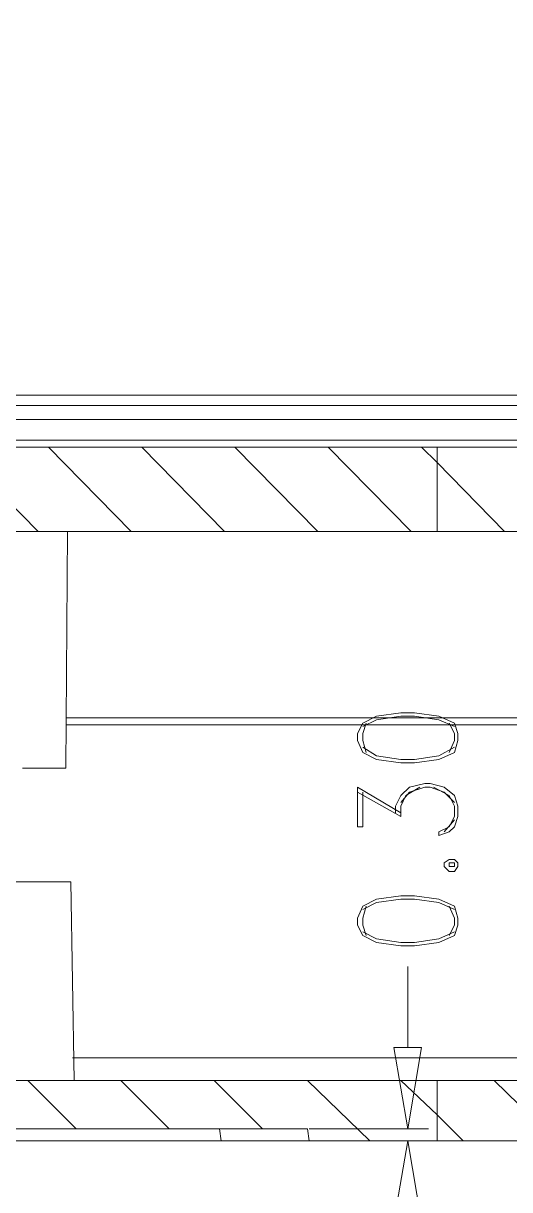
# Model space of a CAD drawing. Header units: centimetres. Extents: x -22.4 to 6.2, y -30.9 to -11.
# Drawn here: x -18.177 to -16.986, y -25.041 to -22.18 of the extents above; entities that cross this region are included whole.
import ezdxf

# ---------------------------------------------------------------- set-up
doc = ezdxf.new("R2010")
doc.units = ezdxf.units.CM
doc.header["$MEASUREMENT"] = 0
for name, color, linetype in [('2', 7, 'Continuous'), ('3', 7, 'Continuous'), ('layer 1', 7, 'Continuous')]:
    doc.layers.add(name, color=color, linetype=linetype)

msp = doc.modelspace()

# ---------------------------------------------------------------- linework, layer by layer
at = {"layer": '2', "color": 3, "lineweight": 9}
for points in [[(-17.23532, -24.69251), (-17.23532, -24.69251), (-17.23532, -24.49354), (-17.23532, -24.49354)], [(-17.47662, -24.89147), (-17.47662, -24.89147), (-17.18452, -24.89147), (-17.18452, -24.89147)], [(-17.47662, -24.92111), (-17.47662, -24.92111), (-17.18452, -24.92111), (-17.18452, -24.92111)]]:
    msp.add_open_spline(points, degree=3, dxfattribs=at)
for points in [[(-17.20145, -24.69251), (-17.20145, -24.69251), (-17.23532, -24.89147), (-17.23532, -24.89147), (-17.23532, -24.89147), (-17.23532, -24.89147), (-17.26919, -24.69251), (-17.26919, -24.69251), (-17.26919, -24.69251), (-17.26919, -24.69251), (-17.20145, -24.69251), (-17.20145, -24.69251)], [(-17.26919, -25.12007), (-17.26919, -25.12007), (-17.23532, -24.92111), (-17.23532, -24.92111), (-17.23532, -24.92111), (-17.23532, -24.92111), (-17.20145, -25.12007), (-17.20145, -25.12007), (-17.20145, -25.12007), (-17.20145, -25.12007), (-17.26919, -25.12007), (-17.26919, -25.12007)]]:
    msp.add_open_spline(points, degree=3, knots=[0, 0, 0, 0, 0.25, 0.25, 0.25, 0.25, 0.5, 0.5, 0.5, 0.5, 1, 1, 1, 1], dxfattribs=at)
at = {"layer": '3', "color": 2, "lineweight": 9}
for points in [[(-18.34445, -23.21931), (-18.34445, -23.21931), (-18.14125, -23.42674), (-18.14125, -23.42674)], [(-18.11585, -23.21931), (-18.11585, -23.21931), (-17.91265, -23.42674), (-17.91265, -23.42674)], [(-17.88725, -23.21931), (-17.88725, -23.21931), (-17.68405, -23.42674), (-17.68405, -23.42674)], [(-17.65865, -23.21931), (-17.65865, -23.21931), (-17.45545, -23.42674), (-17.45545, -23.42674)], [(-17.43005, -23.21931), (-17.43005, -23.21931), (-17.22685, -23.42674), (-17.22685, -23.42674)], [(-18.16665, -24.77294), (-18.16665, -24.77294), (-18.04812, -24.89147), (-18.04812, -24.89147)], [(-17.93805, -24.77294), (-17.93805, -24.77294), (-17.81952, -24.89147), (-17.81952, -24.89147)], [(-17.70945, -24.77294), (-17.70945, -24.77294), (-17.59092, -24.89147), (-17.59092, -24.89147)], [(-17.48085, -24.77294), (-17.48085, -24.77294), (-17.32845, -24.92111), (-17.32845, -24.92111)], [(-17.02365, -24.77294), (-17.02365, -24.77294), (-16.87125, -24.92111), (-16.87125, -24.92111)]]:
    msp.add_open_spline(points, degree=3, dxfattribs=at)
for points in [[(-17.20145, -23.21931), (-17.20145, -23.21931), (-17.16335, -23.25741), (-17.16335, -23.25741), (-17.16335, -23.25741), (-17.16335, -23.25741), (-16.99825, -23.42674), (-16.99825, -23.42674)], [(-17.25225, -24.77294), (-17.25225, -24.77294), (-17.16335, -24.85761), (-17.16335, -24.85761), (-17.16335, -24.85761), (-17.16335, -24.85761), (-17.09985, -24.92111), (-17.09985, -24.92111)]]:
    msp.add_open_spline(points, degree=3, knots=[0, 0, 0, 0, 0.3333333, 0.3333333, 0.3333333, 0.3333333, 1, 1, 1, 1], dxfattribs=at)
at = {"layer": 'layer 1', "lineweight": 9}
for points, knots in [([(-21.92211, -30.90598), (-21.92211, -30.90598), (6.24226, -30.90598), (6.24226, -30.90598), (6.24226, -30.90598), (6.24226, -30.90598), (6.24226, -11.33528), (6.24226, -11.33528), (6.24226, -11.33528), (6.24226, -11.33528), (-21.92211, -11.33528), (-21.92211, -11.33528), (-21.92211, -11.33528), (-21.92211, -11.33528), (-21.92211, -30.90598), (-21.92211, -30.90598)], [0, 0, 0, 0, 0.2, 0.2, 0.2, 0.2, 0.4, 0.4, 0.4, 0.4, 0.6, 0.6, 0.6, 0.6, 1, 1, 1, 1]), ([(-20.19441, -23.42674), (-20.19441, -23.42674), (-17.16335, -23.42674), (-17.16335, -23.42674), (-17.16335, -23.42674), (-17.16335, -23.42674), (-17.16335, -23.21931), (-17.16335, -23.21931), (-17.16335, -23.21931), (-17.16335, -23.21931), (-20.19441, -23.21931), (-20.19441, -23.21931), (-20.19441, -23.21931), (-20.19441, -23.21931), (-20.21134, -23.21507), (-20.21134, -23.21507), (-20.21134, -23.21507), (-20.21134, -23.21507), (-20.21558, -23.20237), (-20.21558, -23.20237), (-20.21558, -23.20237), (-20.21558, -23.20237), (-20.21981, -23.15157), (-20.21981, -23.15157), (-20.21981, -23.15157), (-20.21981, -23.15157), (-20.22404, -23.13041), (-20.22404, -23.13041), (-20.22404, -23.13041), (-20.22404, -23.13041), (-20.23674, -23.11771), (-20.23674, -23.11771), (-20.23674, -23.11771), (-20.23674, -23.11771), (-20.26638, -23.10501), (-20.26638, -23.10501), (-20.26638, -23.10501), (-20.26638, -23.10501), (-20.29601, -23.09654), (-20.29601, -23.09654), (-20.29601, -23.09654), (-20.29601, -23.09654), (-20.35528, -23.09231), (-20.35528, -23.09231), (-20.35528, -23.09231), (-20.35528, -23.09231), (-20.73204, -23.09231), (-20.73204, -23.09231), (-20.73204, -23.09231), (-20.73204, -23.09231), (-20.78708, -23.09231), (-20.78708, -23.09231), (-20.78708, -23.09231), (-20.78708, -23.09231), (-20.84634, -23.10077), (-20.84634, -23.10077), (-20.84634, -23.10077), (-20.84634, -23.10077), (-20.90138, -23.11347), (-20.90138, -23.11347), (-20.90138, -23.11347), (-20.90138, -23.11347), (-20.95641, -23.13464), (-20.95641, -23.13464), (-20.95641, -23.13464), (-20.95641, -23.13464), (-21.00721, -23.16004), (-21.00721, -23.16004), (-21.00721, -23.16004), (-21.00721, -23.16004), (-21.05801, -23.18967), (-21.05801, -23.18967), (-21.05801, -23.18967), (-21.05801, -23.18967), (-21.10034, -23.22354), (-21.10034, -23.22354), (-21.10034, -23.22354), (-21.10034, -23.22354), (-21.13421, -23.26587), (-21.13421, -23.26587), (-21.13421, -23.26587), (-21.13421, -23.26587), (-21.15114, -23.30397), (-21.15114, -23.30397), (-21.15114, -23.30397), (-21.15114, -23.30397), (-21.15114, -23.34207), (-21.15114, -23.34207)], [0, 0, 0, 0, 0.0434783, 0.0434783, 0.0434783, 0.0434783, 0.0869565, 0.0869565, 0.0869565, 0.0869565, 0.1304348, 0.1304348, 0.1304348, 0.1304348, 0.173913, 0.173913, 0.173913, 0.173913, 0.2173913, 0.2173913, 0.2173913, 0.2173913, 0.2608696, 0.2608696, 0.2608696, 0.2608696, 0.3043478, 0.3043478, 0.3043478, 0.3043478, 0.3478261, 0.3478261, 0.3478261, 0.3478261, 0.3913043, 0.3913043, 0.3913043, 0.3913043, 0.4347826, 0.4347826, 0.4347826, 0.4347826, 0.4782609, 0.4782609, 0.4782609, 0.4782609, 0.5217391, 0.5217391, 0.5217391, 0.5217391, 0.5652174, 0.5652174, 0.5652174, 0.5652174, 0.6086957, 0.6086957, 0.6086957, 0.6086957, 0.6521739, 0.6521739, 0.6521739, 0.6521739, 0.6956522, 0.6956522, 0.6956522, 0.6956522, 0.7391304, 0.7391304, 0.7391304, 0.7391304, 0.7826087, 0.7826087, 0.7826087, 0.7826087, 0.826087, 0.826087, 0.826087, 0.826087, 0.8695652, 0.8695652, 0.8695652, 0.8695652, 0.9130435, 0.9130435, 0.9130435, 0.9130435, 1, 1, 1, 1]), ([(-16.38019, -23.21931), (-16.38019, -23.21931), (-17.16335, -23.21931), (-17.16335, -23.21931), (-17.16335, -23.21931), (-17.16335, -23.21931), (-17.16335, -23.42674), (-17.16335, -23.42674), (-17.16335, -23.42674), (-17.16335, -23.42674), (-16.38019, -23.42674), (-16.38019, -23.42674), (-16.38019, -23.42674), (-16.38019, -23.42674), (-16.32515, -23.41827), (-16.32515, -23.41827), (-16.32515, -23.41827), (-16.32515, -23.41827), (-16.27435, -23.39711), (-16.27435, -23.39711), (-16.27435, -23.39711), (-16.27435, -23.39711), (-16.23202, -23.36747), (-16.23202, -23.36747), (-16.23202, -23.36747), (-16.23202, -23.36747), (-16.19392, -23.32514), (-16.19392, -23.32514), (-16.19392, -23.32514), (-16.19392, -23.32514), (-16.17699, -23.30397), (-16.17699, -23.30397), (-16.17699, -23.30397), (-16.17699, -23.30397), (-16.15159, -23.29551), (-16.15159, -23.29551), (-16.15159, -23.29551), (-16.15159, -23.29551), (-15.77905, -23.29551), (-15.77905, -23.29551), (-15.77905, -23.29551), (-15.77905, -23.29551), (-15.76212, -23.29974), (-15.76212, -23.29974), (-15.76212, -23.29974), (-15.76212, -23.29974), (-15.74942, -23.30821), (-15.74942, -23.30821), (-15.74942, -23.30821), (-15.74942, -23.30821), (-15.74095, -23.32091), (-15.74095, -23.32091), (-15.74095, -23.32091), (-15.74095, -23.32091), (-15.73672, -23.33784), (-15.73672, -23.33784), (-15.73672, -23.33784), (-15.73672, -23.33784), (-15.73672, -23.35054), (-15.73672, -23.35054), (-15.73672, -23.35054), (-15.73672, -23.35054), (-15.61819, -23.35054), (-15.61819, -23.35054), (-15.61819, -23.35054), (-15.61819, -23.35054), (-15.61395, -23.46907), (-15.61395, -23.46907), (-15.61395, -23.46907), (-15.61395, -23.46907), (-15.49542, -23.46907), (-15.49542, -23.46907), (-15.49542, -23.46907), (-15.49542, -23.46907), (-15.47425, -23.46484), (-15.47425, -23.46484), (-15.47425, -23.46484), (-15.47425, -23.46484), (-15.45732, -23.45637), (-15.45732, -23.45637), (-15.45732, -23.45637), (-15.45732, -23.45637), (-15.44462, -23.43944), (-15.44462, -23.43944), (-15.44462, -23.43944), (-15.44462, -23.43944), (-15.44039, -23.42251), (-15.44039, -23.42251), (-15.44039, -23.42251), (-15.44039, -23.42251), (-15.42769, -23.34207), (-15.42769, -23.34207), (-15.42769, -23.34207), (-15.42769, -23.34207), (-15.42769, -23.30397), (-15.42769, -23.30397), (-15.42769, -23.30397), (-15.42769, -23.30397), (-15.44462, -23.26587), (-15.44462, -23.26587), (-15.44462, -23.26587), (-15.44462, -23.26587), (-15.47849, -23.22354), (-15.47849, -23.22354), (-15.47849, -23.22354), (-15.47849, -23.22354), (-15.52082, -23.18967), (-15.52082, -23.18967), (-15.52082, -23.18967), (-15.52082, -23.18967), (-15.56739, -23.16004), (-15.56739, -23.16004), (-15.56739, -23.16004), (-15.56739, -23.16004), (-15.62242, -23.13464), (-15.62242, -23.13464), (-15.62242, -23.13464), (-15.62242, -23.13464), (-15.67745, -23.11347), (-15.67745, -23.11347), (-15.67745, -23.11347), (-15.67745, -23.11347), (-15.73249, -23.10077), (-15.73249, -23.10077), (-15.73249, -23.10077), (-15.73249, -23.10077), (-15.78752, -23.09231), (-15.78752, -23.09231), (-15.78752, -23.09231), (-15.78752, -23.09231), (-15.84255, -23.09231), (-15.84255, -23.09231), (-15.84255, -23.09231), (-15.84255, -23.09231), (-16.21932, -23.09231), (-16.21932, -23.09231)], [0, 0, 0, 0, 0.0285714, 0.0285714, 0.0285714, 0.0285714, 0.0571429, 0.0571429, 0.0571429, 0.0571429, 0.0857143, 0.0857143, 0.0857143, 0.0857143, 0.1142857, 0.1142857, 0.1142857, 0.1142857, 0.1428571, 0.1428571, 0.1428571, 0.1428571, 0.1714286, 0.1714286, 0.1714286, 0.1714286, 0.2, 0.2, 0.2, 0.2, 0.2285714, 0.2285714, 0.2285714, 0.2285714, 0.2571429, 0.2571429, 0.2571429, 0.2571429, 0.2857143, 0.2857143, 0.2857143, 0.2857143, 0.3142857, 0.3142857, 0.3142857, 0.3142857, 0.3428571, 0.3428571, 0.3428571, 0.3428571, 0.3714286, 0.3714286, 0.3714286, 0.3714286, 0.4, 0.4, 0.4, 0.4, 0.4285714, 0.4285714, 0.4285714, 0.4285714, 0.4571429, 0.4571429, 0.4571429, 0.4571429, 0.4857143, 0.4857143, 0.4857143, 0.4857143, 0.5142857, 0.5142857, 0.5142857, 0.5142857, 0.5428571, 0.5428571, 0.5428571, 0.5428571, 0.5714286, 0.5714286, 0.5714286, 0.5714286, 0.6, 0.6, 0.6, 0.6, 0.6285714, 0.6285714, 0.6285714, 0.6285714, 0.6571429, 0.6571429, 0.6571429, 0.6571429, 0.6857143, 0.6857143, 0.6857143, 0.6857143, 0.7142857, 0.7142857, 0.7142857, 0.7142857, 0.7428571, 0.7428571, 0.7428571, 0.7428571, 0.7714286, 0.7714286, 0.7714286, 0.7714286, 0.8, 0.8, 0.8, 0.8, 0.8285714, 0.8285714, 0.8285714, 0.8285714, 0.8571429, 0.8571429, 0.8571429, 0.8571429, 0.8857143, 0.8857143, 0.8857143, 0.8857143, 0.9142857, 0.9142857, 0.9142857, 0.9142857, 0.9428571, 0.9428571, 0.9428571, 0.9428571, 1, 1, 1, 1]), ([(-16.33785, -23.11771), (-16.33785, -23.11771), (-16.54529, -23.11771), (-16.54529, -23.11771), (-16.54529, -23.11771), (-16.54529, -23.11771), (-20.03355, -23.11771), (-20.03355, -23.11771), (-20.03355, -23.11771), (-20.03355, -23.11771), (-20.23674, -23.11771), (-20.23674, -23.11771)], [0, 0, 0, 0, 0.25, 0.25, 0.25, 0.25, 0.5, 0.5, 0.5, 0.5, 1, 1, 1, 1]), ([(-16.35902, -23.15157), (-16.35902, -23.15157), (-16.54529, -23.15157), (-16.54529, -23.15157), (-16.54529, -23.15157), (-16.54529, -23.15157), (-20.03355, -23.15157), (-20.03355, -23.15157), (-20.03355, -23.15157), (-20.03355, -23.15157), (-20.21981, -23.15157), (-20.21981, -23.15157)], [0, 0, 0, 0, 0.25, 0.25, 0.25, 0.25, 0.5, 0.5, 0.5, 0.5, 1, 1, 1, 1]), ([(-16.54529, -23.20237), (-16.54529, -23.20237), (-20.03355, -23.20237), (-20.03355, -23.20237), (-20.03355, -23.20237), (-20.03355, -23.20237), (-20.21558, -23.20237), (-20.21558, -23.20237)], [0, 0, 0, 0, 0.3333333, 0.3333333, 0.3333333, 0.3333333, 1, 1, 1, 1]), ([(-17.16335, -23.42674), (-17.16335, -23.42674), (-17.16335, -23.21931), (-17.16335, -23.21931), (-17.16335, -23.21931), (-17.16335, -23.21931), (-17.16335, -23.42674), (-17.16335, -23.42674)], [0, 0, 0, 0, 0.3333333, 0.3333333, 0.3333333, 0.3333333, 1, 1, 1, 1]), ([(-15.84255, -24.92111), (-15.84255, -24.92111), (-15.78752, -24.92111), (-15.78752, -24.92111), (-15.78752, -24.92111), (-15.78752, -24.92111), (-15.73249, -24.91264), (-15.73249, -24.91264), (-15.73249, -24.91264), (-15.73249, -24.91264), (-15.67745, -24.89994), (-15.67745, -24.89994), (-15.67745, -24.89994), (-15.67745, -24.89994), (-15.62242, -24.87877), (-15.62242, -24.87877), (-15.62242, -24.87877), (-15.62242, -24.87877), (-15.56739, -24.85761), (-15.56739, -24.85761), (-15.56739, -24.85761), (-15.56739, -24.85761), (-15.52082, -24.82374), (-15.52082, -24.82374), (-15.52082, -24.82374), (-15.52082, -24.82374), (-15.47849, -24.78987), (-15.47849, -24.78987), (-15.47849, -24.78987), (-15.47849, -24.78987), (-15.44462, -24.74754), (-15.44462, -24.74754), (-15.44462, -24.74754), (-15.44462, -24.74754), (-15.42769, -24.70944), (-15.42769, -24.70944), (-15.42769, -24.70944), (-15.42769, -24.70944), (-15.42769, -24.67134), (-15.42769, -24.67134), (-15.42769, -24.67134), (-15.42769, -24.67134), (-15.44039, -24.59091), (-15.44039, -24.59091), (-15.44039, -24.59091), (-15.44039, -24.59091), (-15.44462, -24.57397), (-15.44462, -24.57397), (-15.44462, -24.57397), (-15.44462, -24.57397), (-15.45732, -24.55704), (-15.45732, -24.55704), (-15.45732, -24.55704), (-15.45732, -24.55704), (-15.47425, -24.54857), (-15.47425, -24.54857), (-15.47425, -24.54857), (-15.47425, -24.54857), (-15.49542, -24.54434), (-15.49542, -24.54434), (-15.49542, -24.54434), (-15.49542, -24.54434), (-15.51659, -24.54434), (-15.51659, -24.54434), (-15.51659, -24.54434), (-15.51659, -24.54434), (-15.51659, -24.59937), (-15.51659, -24.59937), (-15.51659, -24.59937), (-15.51659, -24.59937), (-15.59279, -24.59937), (-15.59279, -24.59937), (-15.59279, -24.59937), (-15.59279, -24.59937), (-15.62242, -23.35901), (-15.62242, -23.35901), (-15.62242, -23.35901), (-15.62242, -23.35901), (-15.71555, -23.35901), (-15.71555, -23.35901), (-15.71555, -23.35901), (-15.71555, -23.35901), (-15.73672, -24.71791), (-15.73672, -24.71791), (-15.73672, -24.71791), (-15.73672, -24.71791), (-15.74095, -24.73907), (-15.74095, -24.73907), (-15.74095, -24.73907), (-15.74095, -24.73907), (-15.75365, -24.75601), (-15.75365, -24.75601), (-15.75365, -24.75601), (-15.75365, -24.75601), (-15.77059, -24.76871), (-15.77059, -24.76871), (-15.77059, -24.76871), (-15.77059, -24.76871), (-15.79175, -24.77294), (-15.79175, -24.77294), (-15.79175, -24.77294), (-15.79175, -24.77294), (-16.11772, -24.77294), (-16.11772, -24.77294), (-16.11772, -24.77294), (-16.11772, -24.77294), (-16.12619, -24.28611), (-16.12619, -24.28611), (-16.12619, -24.28611), (-16.12619, -24.28611), (-16.24049, -24.28611), (-16.24049, -24.28611), (-16.24049, -24.28611), (-16.24049, -24.28611), (-16.24895, -24.77294), (-16.24895, -24.77294), (-16.24895, -24.77294), (-16.24895, -24.77294), (-16.44792, -24.77294), (-16.44792, -24.77294), (-16.44792, -24.77294), (-16.44792, -24.77294), (-16.45639, -24.28611), (-16.45639, -24.28611), (-16.45639, -24.28611), (-16.45639, -24.28611), (-16.57492, -24.28611), (-16.57492, -24.28611), (-16.57492, -24.28611), (-16.57492, -24.28611), (-16.58339, -24.77294), (-16.58339, -24.77294), (-16.58339, -24.77294), (-16.58339, -24.77294), (-17.16335, -24.77294), (-17.16335, -24.77294), (-17.16335, -24.77294), (-17.16335, -24.77294), (-17.16335, -24.92111), (-17.16335, -24.92111), (-17.16335, -24.92111), (-17.16335, -24.92111), (-15.84255, -24.92111), (-15.84255, -24.92111)], [0, 0, 0, 0, 0.027027, 0.027027, 0.027027, 0.027027, 0.0540541, 0.0540541, 0.0540541, 0.0540541, 0.0810811, 0.0810811, 0.0810811, 0.0810811, 0.1081081, 0.1081081, 0.1081081, 0.1081081, 0.1351351, 0.1351351, 0.1351351, 0.1351351, 0.1621622, 0.1621622, 0.1621622, 0.1621622, 0.1891892, 0.1891892, 0.1891892, 0.1891892, 0.2162162, 0.2162162, 0.2162162, 0.2162162, 0.2432432, 0.2432432, 0.2432432, 0.2432432, 0.2702703, 0.2702703, 0.2702703, 0.2702703, 0.2972973, 0.2972973, 0.2972973, 0.2972973, 0.3243243, 0.3243243, 0.3243243, 0.3243243, 0.3513514, 0.3513514, 0.3513514, 0.3513514, 0.3783784, 0.3783784, 0.3783784, 0.3783784, 0.4054054, 0.4054054, 0.4054054, 0.4054054, 0.4324324, 0.4324324, 0.4324324, 0.4324324, 0.4594595, 0.4594595, 0.4594595, 0.4594595, 0.4864865, 0.4864865, 0.4864865, 0.4864865, 0.5135135, 0.5135135, 0.5135135, 0.5135135, 0.5405405, 0.5405405, 0.5405405, 0.5405405, 0.5675676, 0.5675676, 0.5675676, 0.5675676, 0.5945946, 0.5945946, 0.5945946, 0.5945946, 0.6216216, 0.6216216, 0.6216216, 0.6216216, 0.6486486, 0.6486486, 0.6486486, 0.6486486, 0.6756757, 0.6756757, 0.6756757, 0.6756757, 0.7027027, 0.7027027, 0.7027027, 0.7027027, 0.7297297, 0.7297297, 0.7297297, 0.7297297, 0.7567568, 0.7567568, 0.7567568, 0.7567568, 0.7837838, 0.7837838, 0.7837838, 0.7837838, 0.8108108, 0.8108108, 0.8108108, 0.8108108, 0.8378378, 0.8378378, 0.8378378, 0.8378378, 0.8648649, 0.8648649, 0.8648649, 0.8648649, 0.8918919, 0.8918919, 0.8918919, 0.8918919, 0.9189189, 0.9189189, 0.9189189, 0.9189189, 0.9459459, 0.9459459, 0.9459459, 0.9459459, 1, 1, 1, 1]), ([(-17.35809, -23.93897), (-17.35809, -23.93897), (-17.34539, -23.96861), (-17.34539, -23.96861), (-17.34539, -23.96861), (-17.34539, -23.96861), (-17.31152, -23.98554), (-17.31152, -23.98554), (-17.31152, -23.98554), (-17.31152, -23.98554), (-17.25225, -23.99401), (-17.25225, -23.99401), (-17.25225, -23.99401), (-17.25225, -23.99401), (-17.21839, -23.99401), (-17.21839, -23.99401), (-17.21839, -23.99401), (-17.21839, -23.99401), (-17.15912, -23.98554), (-17.15912, -23.98554), (-17.15912, -23.98554), (-17.15912, -23.98554), (-17.12102, -23.96861), (-17.12102, -23.96861), (-17.12102, -23.96861), (-17.12102, -23.96861), (-17.11255, -23.93897), (-17.11255, -23.93897), (-17.11255, -23.93897), (-17.11255, -23.93897), (-17.11255, -23.92204), (-17.11255, -23.92204), (-17.11255, -23.92204), (-17.11255, -23.92204), (-17.12102, -23.89664), (-17.12102, -23.89664), (-17.12102, -23.89664), (-17.12102, -23.89664), (-17.15912, -23.87971), (-17.15912, -23.87971), (-17.15912, -23.87971), (-17.15912, -23.87971), (-17.21839, -23.87124), (-17.21839, -23.87124), (-17.21839, -23.87124), (-17.21839, -23.87124), (-17.25225, -23.87124), (-17.25225, -23.87124), (-17.25225, -23.87124), (-17.25225, -23.87124), (-17.31152, -23.87971), (-17.31152, -23.87971), (-17.31152, -23.87971), (-17.31152, -23.87971), (-17.34539, -23.89664), (-17.34539, -23.89664), (-17.34539, -23.89664), (-17.34539, -23.89664), (-17.35809, -23.92204), (-17.35809, -23.92204), (-17.35809, -23.92204), (-17.35809, -23.92204), (-17.35809, -23.93897), (-17.35809, -23.93897)], [0, 0, 0, 0, 0.0588235, 0.0588235, 0.0588235, 0.0588235, 0.1176471, 0.1176471, 0.1176471, 0.1176471, 0.1764706, 0.1764706, 0.1764706, 0.1764706, 0.2352941, 0.2352941, 0.2352941, 0.2352941, 0.2941176, 0.2941176, 0.2941176, 0.2941176, 0.3529412, 0.3529412, 0.3529412, 0.3529412, 0.4117647, 0.4117647, 0.4117647, 0.4117647, 0.4705882, 0.4705882, 0.4705882, 0.4705882, 0.5294118, 0.5294118, 0.5294118, 0.5294118, 0.5882353, 0.5882353, 0.5882353, 0.5882353, 0.6470588, 0.6470588, 0.6470588, 0.6470588, 0.7058824, 0.7058824, 0.7058824, 0.7058824, 0.7647059, 0.7647059, 0.7647059, 0.7647059, 0.8235294, 0.8235294, 0.8235294, 0.8235294, 0.8823529, 0.8823529, 0.8823529, 0.8823529, 1, 1, 1, 1]), ([(-17.12102, -23.90511), (-17.12102, -23.90511), (-17.15912, -23.88817), (-17.15912, -23.88817), (-17.15912, -23.88817), (-17.15912, -23.88817), (-17.21839, -23.87971), (-17.21839, -23.87971), (-17.21839, -23.87971), (-17.21839, -23.87971), (-17.25225, -23.87971), (-17.25225, -23.87971), (-17.25225, -23.87971), (-17.25225, -23.87971), (-17.31152, -23.88817), (-17.31152, -23.88817), (-17.31152, -23.88817), (-17.31152, -23.88817), (-17.34539, -23.90511), (-17.34539, -23.90511)], [0, 0, 0, 0, 0.1666667, 0.1666667, 0.1666667, 0.1666667, 0.3333333, 0.3333333, 0.3333333, 0.3333333, 0.5, 0.5, 0.5, 0.5, 0.6666667, 0.6666667, 0.6666667, 0.6666667, 1, 1, 1, 1]), ([(-19.09799, -24.92111), (-19.09799, -24.92111), (-19.09799, -24.89147), (-19.09799, -24.89147), (-19.09799, -24.89147), (-19.09799, -24.89147), (-17.48085, -24.89147), (-17.48085, -24.89147), (-17.48085, -24.89147), (-17.48085, -24.89147), (-17.47662, -24.92111), (-17.47662, -24.92111), (-17.47662, -24.92111), (-17.47662, -24.92111), (-17.16335, -24.92111), (-17.16335, -24.92111), (-17.16335, -24.92111), (-17.16335, -24.92111), (-17.16335, -24.77294), (-17.16335, -24.77294), (-17.16335, -24.77294), (-17.16335, -24.77294), (-20.78708, -24.77294), (-20.78708, -24.77294), (-20.78708, -24.77294), (-20.78708, -24.77294), (-20.80401, -24.76871), (-20.80401, -24.76871), (-20.80401, -24.76871), (-20.80401, -24.76871), (-20.82094, -24.75601), (-20.82094, -24.75601), (-20.82094, -24.75601), (-20.82094, -24.75601), (-20.83364, -24.73907), (-20.83364, -24.73907), (-20.83364, -24.73907), (-20.83364, -24.73907), (-20.83788, -24.71791), (-20.83788, -24.71791), (-20.83788, -24.71791), (-20.83788, -24.71791), (-20.85481, -23.90087), (-20.85481, -23.90087), (-20.85481, -23.90087), (-20.85481, -23.90087), (-20.94371, -23.90087), (-20.94371, -23.90087), (-20.94371, -23.90087), (-20.94371, -23.90087), (-20.94794, -24.00671), (-20.94794, -24.00671), (-20.94794, -24.00671), (-20.94794, -24.00671), (-21.03684, -24.00671), (-21.03684, -24.00671), (-21.03684, -24.00671), (-21.03684, -24.00671), (-21.05378, -24.01094), (-21.05378, -24.01094), (-21.05378, -24.01094), (-21.05378, -24.01094), (-21.07071, -24.02364), (-21.07071, -24.02364), (-21.07071, -24.02364), (-21.07071, -24.02364), (-21.08341, -24.04057), (-21.08341, -24.04057), (-21.08341, -24.04057), (-21.08341, -24.04057), (-21.08764, -24.06174), (-21.08764, -24.06174)], [0, 0, 0, 0, 0.0526316, 0.0526316, 0.0526316, 0.0526316, 0.1052632, 0.1052632, 0.1052632, 0.1052632, 0.1578947, 0.1578947, 0.1578947, 0.1578947, 0.2105263, 0.2105263, 0.2105263, 0.2105263, 0.2631579, 0.2631579, 0.2631579, 0.2631579, 0.3157895, 0.3157895, 0.3157895, 0.3157895, 0.3684211, 0.3684211, 0.3684211, 0.3684211, 0.4210526, 0.4210526, 0.4210526, 0.4210526, 0.4736842, 0.4736842, 0.4736842, 0.4736842, 0.5263158, 0.5263158, 0.5263158, 0.5263158, 0.5789474, 0.5789474, 0.5789474, 0.5789474, 0.6315789, 0.6315789, 0.6315789, 0.6315789, 0.6842105, 0.6842105, 0.6842105, 0.6842105, 0.7368421, 0.7368421, 0.7368421, 0.7368421, 0.7894737, 0.7894737, 0.7894737, 0.7894737, 0.8421053, 0.8421053, 0.8421053, 0.8421053, 0.8947368, 0.8947368, 0.8947368, 0.8947368, 1, 1, 1, 1]), ([(-17.33692, -23.89664), (-17.33692, -23.89664), (-17.34539, -23.92204), (-17.34539, -23.92204), (-17.34539, -23.92204), (-17.34539, -23.92204), (-17.34539, -23.93897), (-17.34539, -23.93897), (-17.34539, -23.93897), (-17.34539, -23.93897), (-17.33692, -23.96861), (-17.33692, -23.96861)], [0, 0, 0, 0, 0.25, 0.25, 0.25, 0.25, 0.5, 0.5, 0.5, 0.5, 1, 1, 1, 1]), ([(-17.13372, -23.96861), (-17.13372, -23.96861), (-17.12102, -23.93897), (-17.12102, -23.93897), (-17.12102, -23.93897), (-17.12102, -23.93897), (-17.12102, -23.92204), (-17.12102, -23.92204), (-17.12102, -23.92204), (-17.12102, -23.92204), (-17.13372, -23.89664), (-17.13372, -23.89664)], [0, 0, 0, 0, 0.25, 0.25, 0.25, 0.25, 0.5, 0.5, 0.5, 0.5, 1, 1, 1, 1]), ([(-17.34539, -23.95591), (-17.34539, -23.95591), (-17.31152, -23.97707), (-17.31152, -23.97707), (-17.31152, -23.97707), (-17.31152, -23.97707), (-17.25225, -23.98554), (-17.25225, -23.98554), (-17.25225, -23.98554), (-17.25225, -23.98554), (-17.21839, -23.98554), (-17.21839, -23.98554), (-17.21839, -23.98554), (-17.21839, -23.98554), (-17.15912, -23.97707), (-17.15912, -23.97707), (-17.15912, -23.97707), (-17.15912, -23.97707), (-17.12102, -23.95591), (-17.12102, -23.95591)], [0, 0, 0, 0, 0.1666667, 0.1666667, 0.1666667, 0.1666667, 0.3333333, 0.3333333, 0.3333333, 0.3333333, 0.5, 0.5, 0.5, 0.5, 0.6666667, 0.6666667, 0.6666667, 0.6666667, 1, 1, 1, 1]), ([(-17.35809, -24.15064), (-17.35809, -24.15064), (-17.35809, -24.05327), (-17.35809, -24.05327), (-17.35809, -24.05327), (-17.35809, -24.05327), (-17.25225, -24.11677), (-17.25225, -24.11677)], [0, 0, 0, 0, 0.3333333, 0.3333333, 0.3333333, 0.3333333, 1, 1, 1, 1]), ([(-17.26495, -24.11677), (-17.26495, -24.11677), (-17.26495, -24.09984), (-17.26495, -24.09984), (-17.26495, -24.09984), (-17.26495, -24.09984), (-17.25225, -24.07444), (-17.25225, -24.07444), (-17.25225, -24.07444), (-17.25225, -24.07444), (-17.23109, -24.05327), (-17.23109, -24.05327), (-17.23109, -24.05327), (-17.23109, -24.05327), (-17.19299, -24.04481), (-17.19299, -24.04481), (-17.19299, -24.04481), (-17.19299, -24.04481), (-17.18029, -24.04481), (-17.18029, -24.04481), (-17.18029, -24.04481), (-17.18029, -24.04481), (-17.14642, -24.05327), (-17.14642, -24.05327), (-17.14642, -24.05327), (-17.14642, -24.05327), (-17.12102, -24.07444), (-17.12102, -24.07444), (-17.12102, -24.07444), (-17.12102, -24.07444), (-17.11255, -24.09984), (-17.11255, -24.09984), (-17.11255, -24.09984), (-17.11255, -24.09984), (-17.11255, -24.12524), (-17.11255, -24.12524), (-17.11255, -24.12524), (-17.11255, -24.12524), (-17.12102, -24.15064), (-17.12102, -24.15064), (-17.12102, -24.15064), (-17.12102, -24.15064), (-17.13372, -24.16334), (-17.13372, -24.16334), (-17.13372, -24.16334), (-17.13372, -24.16334), (-17.15912, -24.17181), (-17.15912, -24.17181), (-17.15912, -24.17181), (-17.15912, -24.17181), (-17.15912, -24.16334), (-17.15912, -24.16334)], [0, 0, 0, 0, 0.0714286, 0.0714286, 0.0714286, 0.0714286, 0.1428571, 0.1428571, 0.1428571, 0.1428571, 0.2142857, 0.2142857, 0.2142857, 0.2142857, 0.2857143, 0.2857143, 0.2857143, 0.2857143, 0.3571429, 0.3571429, 0.3571429, 0.3571429, 0.4285714, 0.4285714, 0.4285714, 0.4285714, 0.5, 0.5, 0.5, 0.5, 0.5714286, 0.5714286, 0.5714286, 0.5714286, 0.6428571, 0.6428571, 0.6428571, 0.6428571, 0.7142857, 0.7142857, 0.7142857, 0.7142857, 0.7857143, 0.7857143, 0.7857143, 0.7857143, 0.8571429, 0.8571429, 0.8571429, 0.8571429, 1, 1, 1, 1]), ([(-17.25225, -24.12524), (-17.25225, -24.12524), (-17.25225, -24.09984), (-17.25225, -24.09984), (-17.25225, -24.09984), (-17.25225, -24.09984), (-17.23955, -24.07444), (-17.23955, -24.07444), (-17.23955, -24.07444), (-17.23955, -24.07444), (-17.20569, -24.05327), (-17.20569, -24.05327)], [0, 0, 0, 0, 0.25, 0.25, 0.25, 0.25, 0.5, 0.5, 0.5, 0.5, 1, 1, 1, 1]), ([(-17.25225, -24.09137), (-17.25225, -24.09137), (-17.23109, -24.06597), (-17.23109, -24.06597), (-17.23109, -24.06597), (-17.23109, -24.06597), (-17.19299, -24.05327), (-17.19299, -24.05327), (-17.19299, -24.05327), (-17.19299, -24.05327), (-17.18029, -24.05327), (-17.18029, -24.05327), (-17.18029, -24.05327), (-17.18029, -24.05327), (-17.14642, -24.06597), (-17.14642, -24.06597), (-17.14642, -24.06597), (-17.14642, -24.06597), (-17.12102, -24.09137), (-17.12102, -24.09137)], [0, 0, 0, 0, 0.1666667, 0.1666667, 0.1666667, 0.1666667, 0.3333333, 0.3333333, 0.3333333, 0.3333333, 0.5, 0.5, 0.5, 0.5, 0.6666667, 0.6666667, 0.6666667, 0.6666667, 1, 1, 1, 1]), ([(-17.17182, -24.05327), (-17.17182, -24.05327), (-17.13372, -24.07444), (-17.13372, -24.07444), (-17.13372, -24.07444), (-17.13372, -24.07444), (-17.12102, -24.09984), (-17.12102, -24.09984), (-17.12102, -24.09984), (-17.12102, -24.09984), (-17.12102, -24.12524), (-17.12102, -24.12524), (-17.12102, -24.12524), (-17.12102, -24.12524), (-17.13372, -24.15064), (-17.13372, -24.15064), (-17.13372, -24.15064), (-17.13372, -24.15064), (-17.15912, -24.16334), (-17.15912, -24.16334)], [0, 0, 0, 0, 0.1666667, 0.1666667, 0.1666667, 0.1666667, 0.3333333, 0.3333333, 0.3333333, 0.3333333, 0.5, 0.5, 0.5, 0.5, 0.6666667, 0.6666667, 0.6666667, 0.6666667, 1, 1, 1, 1]), ([(-17.35809, -24.15064), (-17.35809, -24.15064), (-17.34539, -24.15064), (-17.34539, -24.15064), (-17.34539, -24.15064), (-17.34539, -24.15064), (-17.34539, -24.06597), (-17.34539, -24.06597)], [0, 0, 0, 0, 0.3333333, 0.3333333, 0.3333333, 0.3333333, 1, 1, 1, 1]), ([(-17.14642, -24.24801), (-17.14642, -24.24801), (-17.13372, -24.26071), (-17.13372, -24.26071), (-17.13372, -24.26071), (-17.13372, -24.26071), (-17.12102, -24.26071), (-17.12102, -24.26071), (-17.12102, -24.26071), (-17.12102, -24.26071), (-17.11255, -24.24801), (-17.11255, -24.24801), (-17.11255, -24.24801), (-17.11255, -24.24801), (-17.11255, -24.23954), (-17.11255, -24.23954), (-17.11255, -24.23954), (-17.11255, -24.23954), (-17.12102, -24.23107), (-17.12102, -24.23107), (-17.12102, -24.23107), (-17.12102, -24.23107), (-17.13372, -24.23107), (-17.13372, -24.23107), (-17.13372, -24.23107), (-17.13372, -24.23107), (-17.14642, -24.23954), (-17.14642, -24.23954), (-17.14642, -24.23954), (-17.14642, -24.23954), (-17.14642, -24.24801), (-17.14642, -24.24801)], [0, 0, 0, 0, 0.1111111, 0.1111111, 0.1111111, 0.1111111, 0.2222222, 0.2222222, 0.2222222, 0.2222222, 0.3333333, 0.3333333, 0.3333333, 0.3333333, 0.4444444, 0.4444444, 0.4444444, 0.4444444, 0.5555556, 0.5555556, 0.5555556, 0.5555556, 0.6666667, 0.6666667, 0.6666667, 0.6666667, 0.7777778, 0.7777778, 0.7777778, 0.7777778, 1, 1, 1, 1]), ([(-17.13372, -24.24801), (-17.13372, -24.24801), (-17.12102, -24.24801), (-17.12102, -24.24801), (-17.12102, -24.24801), (-17.12102, -24.24801), (-17.12102, -24.23954), (-17.12102, -24.23954), (-17.12102, -24.23954), (-17.12102, -24.23954), (-17.13372, -24.23954), (-17.13372, -24.23954), (-17.13372, -24.23954), (-17.13372, -24.23954), (-17.13372, -24.24801), (-17.13372, -24.24801)], [0, 0, 0, 0, 0.2, 0.2, 0.2, 0.2, 0.4, 0.4, 0.4, 0.4, 0.6, 0.6, 0.6, 0.6, 1, 1, 1, 1]), ([(-17.35809, -24.39194), (-17.35809, -24.39194), (-17.34539, -24.41734), (-17.34539, -24.41734), (-17.34539, -24.41734), (-17.34539, -24.41734), (-17.31152, -24.43427), (-17.31152, -24.43427), (-17.31152, -24.43427), (-17.31152, -24.43427), (-17.25225, -24.44274), (-17.25225, -24.44274), (-17.25225, -24.44274), (-17.25225, -24.44274), (-17.21839, -24.44274), (-17.21839, -24.44274), (-17.21839, -24.44274), (-17.21839, -24.44274), (-17.15912, -24.43427), (-17.15912, -24.43427), (-17.15912, -24.43427), (-17.15912, -24.43427), (-17.12102, -24.41734), (-17.12102, -24.41734), (-17.12102, -24.41734), (-17.12102, -24.41734), (-17.11255, -24.39194), (-17.11255, -24.39194), (-17.11255, -24.39194), (-17.11255, -24.39194), (-17.11255, -24.37501), (-17.11255, -24.37501), (-17.11255, -24.37501), (-17.11255, -24.37501), (-17.12102, -24.34537), (-17.12102, -24.34537), (-17.12102, -24.34537), (-17.12102, -24.34537), (-17.15912, -24.32844), (-17.15912, -24.32844), (-17.15912, -24.32844), (-17.15912, -24.32844), (-17.21839, -24.31997), (-17.21839, -24.31997), (-17.21839, -24.31997), (-17.21839, -24.31997), (-17.25225, -24.31997), (-17.25225, -24.31997), (-17.25225, -24.31997), (-17.25225, -24.31997), (-17.31152, -24.32844), (-17.31152, -24.32844), (-17.31152, -24.32844), (-17.31152, -24.32844), (-17.34539, -24.34537), (-17.34539, -24.34537), (-17.34539, -24.34537), (-17.34539, -24.34537), (-17.35809, -24.37501), (-17.35809, -24.37501), (-17.35809, -24.37501), (-17.35809, -24.37501), (-17.35809, -24.39194), (-17.35809, -24.39194)], [0, 0, 0, 0, 0.0588235, 0.0588235, 0.0588235, 0.0588235, 0.1176471, 0.1176471, 0.1176471, 0.1176471, 0.1764706, 0.1764706, 0.1764706, 0.1764706, 0.2352941, 0.2352941, 0.2352941, 0.2352941, 0.2941176, 0.2941176, 0.2941176, 0.2941176, 0.3529412, 0.3529412, 0.3529412, 0.3529412, 0.4117647, 0.4117647, 0.4117647, 0.4117647, 0.4705882, 0.4705882, 0.4705882, 0.4705882, 0.5294118, 0.5294118, 0.5294118, 0.5294118, 0.5882353, 0.5882353, 0.5882353, 0.5882353, 0.6470588, 0.6470588, 0.6470588, 0.6470588, 0.7058824, 0.7058824, 0.7058824, 0.7058824, 0.7647059, 0.7647059, 0.7647059, 0.7647059, 0.8235294, 0.8235294, 0.8235294, 0.8235294, 0.8823529, 0.8823529, 0.8823529, 0.8823529, 1, 1, 1, 1]), ([(-17.12102, -24.35384), (-17.12102, -24.35384), (-17.15912, -24.33691), (-17.15912, -24.33691), (-17.15912, -24.33691), (-17.15912, -24.33691), (-17.21839, -24.32844), (-17.21839, -24.32844), (-17.21839, -24.32844), (-17.21839, -24.32844), (-17.25225, -24.32844), (-17.25225, -24.32844), (-17.25225, -24.32844), (-17.25225, -24.32844), (-17.31152, -24.33691), (-17.31152, -24.33691), (-17.31152, -24.33691), (-17.31152, -24.33691), (-17.34539, -24.35384), (-17.34539, -24.35384)], [0, 0, 0, 0, 0.1666667, 0.1666667, 0.1666667, 0.1666667, 0.3333333, 0.3333333, 0.3333333, 0.3333333, 0.5, 0.5, 0.5, 0.5, 0.6666667, 0.6666667, 0.6666667, 0.6666667, 1, 1, 1, 1]), ([(-17.33692, -24.34537), (-17.33692, -24.34537), (-17.34539, -24.37501), (-17.34539, -24.37501), (-17.34539, -24.37501), (-17.34539, -24.37501), (-17.34539, -24.39194), (-17.34539, -24.39194), (-17.34539, -24.39194), (-17.34539, -24.39194), (-17.33692, -24.41734), (-17.33692, -24.41734)], [0, 0, 0, 0, 0.25, 0.25, 0.25, 0.25, 0.5, 0.5, 0.5, 0.5, 1, 1, 1, 1]), ([(-17.13372, -24.41734), (-17.13372, -24.41734), (-17.12102, -24.39194), (-17.12102, -24.39194), (-17.12102, -24.39194), (-17.12102, -24.39194), (-17.12102, -24.37501), (-17.12102, -24.37501), (-17.12102, -24.37501), (-17.12102, -24.37501), (-17.13372, -24.34537), (-17.13372, -24.34537)], [0, 0, 0, 0, 0.25, 0.25, 0.25, 0.25, 0.5, 0.5, 0.5, 0.5, 1, 1, 1, 1]), ([(-17.34539, -24.40887), (-17.34539, -24.40887), (-17.31152, -24.42581), (-17.31152, -24.42581), (-17.31152, -24.42581), (-17.31152, -24.42581), (-17.25225, -24.43427), (-17.25225, -24.43427), (-17.25225, -24.43427), (-17.25225, -24.43427), (-17.21839, -24.43427), (-17.21839, -24.43427), (-17.21839, -24.43427), (-17.21839, -24.43427), (-17.15912, -24.42581), (-17.15912, -24.42581), (-17.15912, -24.42581), (-17.15912, -24.42581), (-17.12102, -24.40887), (-17.12102, -24.40887)], [0, 0, 0, 0, 0.1666667, 0.1666667, 0.1666667, 0.1666667, 0.3333333, 0.3333333, 0.3333333, 0.3333333, 0.5, 0.5, 0.5, 0.5, 0.6666667, 0.6666667, 0.6666667, 0.6666667, 1, 1, 1, 1]), ([(-17.16335, -24.92111), (-17.16335, -24.92111), (-17.16335, -24.77294), (-17.16335, -24.77294), (-17.16335, -24.77294), (-17.16335, -24.77294), (-17.16335, -24.92111), (-17.16335, -24.92111)], [0, 0, 0, 0, 0.3333333, 0.3333333, 0.3333333, 0.3333333, 1, 1, 1, 1]), ([(-15.85102, -24.92111), (-15.85102, -24.92111), (-15.84255, -24.92111), (-15.84255, -24.92111), (-15.84255, -24.92111), (-15.84255, -24.92111), (-20.73204, -24.92111), (-20.73204, -24.92111)], [0, 0, 0, 0, 0.3333333, 0.3333333, 0.3333333, 0.3333333, 1, 1, 1, 1])]:
    msp.add_open_spline(points, degree=3, knots=knots, dxfattribs=at)
for points in [[(-20.30448, -23.09231), (-20.30448, -23.09231), (-16.27435, -23.09231), (-16.27435, -23.09231)], [(-20.19441, -23.21931), (-20.19441, -23.21931), (-16.38019, -23.21931), (-16.38019, -23.21931)], [(-20.19441, -23.42674), (-20.19441, -23.42674), (-16.38019, -23.42674), (-16.38019, -23.42674)], [(-18.07352, -24.00671), (-18.07352, -24.00671), (-18.06929, -23.42674), (-18.06929, -23.42674)], [(-16.54105, -23.88394), (-16.54105, -23.88394), (-18.07352, -23.88394), (-18.07352, -23.88394)], [(-18.07352, -23.90087), (-18.07352, -23.90087), (-16.54105, -23.90087), (-16.54105, -23.90087)], [(-18.07352, -24.00671), (-18.07352, -24.00671), (-18.17935, -24.00671), (-18.17935, -24.00671)], [(-17.35809, -24.06597), (-17.35809, -24.06597), (-17.25225, -24.12524), (-17.25225, -24.12524)], [(-17.12102, -24.13371), (-17.12102, -24.13371), (-17.14642, -24.16334), (-17.14642, -24.16334)], [(-18.51379, -24.28611), (-18.51379, -24.28611), (-18.06082, -24.28611), (-18.06082, -24.28611)], [(-18.06082, -24.28611), (-18.06082, -24.28611), (-18.05235, -24.77294), (-18.05235, -24.77294)], [(-16.71039, -24.71791), (-16.71039, -24.71791), (-18.05659, -24.71791), (-18.05659, -24.71791)], [(-20.78708, -24.77294), (-20.78708, -24.77294), (-16.58339, -24.77294), (-16.58339, -24.77294)], [(-19.09799, -24.89147), (-19.09799, -24.89147), (-17.48085, -24.89147), (-17.48085, -24.89147)], [(-17.69252, -24.92111), (-17.69252, -24.92111), (-17.69675, -24.89147), (-17.69675, -24.89147)], [(-17.48085, -24.89147), (-17.48085, -24.89147), (-17.47662, -24.92111), (-17.47662, -24.92111)]]:
    msp.add_open_spline(points, degree=3, dxfattribs=at)

doc.saveas('drawing.dxf')
